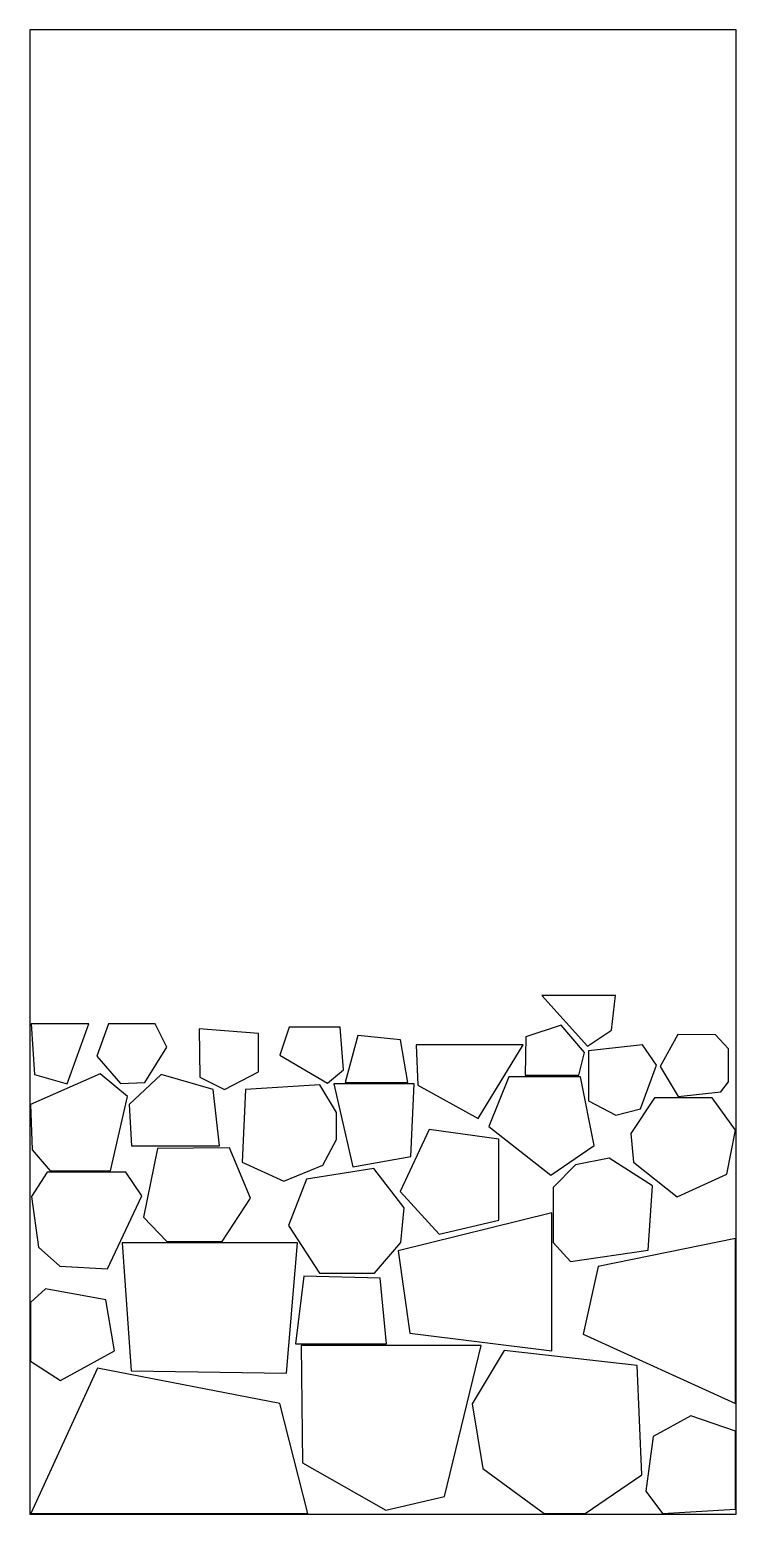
# Model space of a CAD drawing. Header units: metres. Extents: x 0 to 100, y 0 to 210.
import ezdxf

# ---------------------------------------------------------------- set-up
doc = ezdxf.new("R2010")
doc.units = ezdxf.units.M

msp = doc.modelspace()

# ---------------------------------------------------------------- linework, layer by layer
for points in [[(0, 0), (100, 0), (100, 210), (0, 210)], [(78.92, 66.21), (82.32, 68.49), (82.89, 73.4), (72.5, 73.4)], [(0.66, 62.23), (5.29, 60.87), (8.36, 69.4), (0.23, 69.4)], [(19.39, 66.06), (17.76, 69.4), (11.14, 69.4), (9.52, 64.8), (12.83, 60.94), (16.3, 61.1)], [(32.4, 68), (23.99, 68.65), (24.07, 61.84), (27.57, 60.11), (32.4, 62.61)], [(36.7, 68.9), (35.38, 64.96), (42.16, 60.98), (44.4, 62.85), (43.93, 68.9)], [(44.63, 61.1), (53.53, 61.1), (52.49, 67.13), (46.43, 67.75)], [(70.22, 67.52), (70.1, 62.1), (77.72, 62.1), (78.5, 65.34), (75.19, 69.2)], [(97.79, 59.76), (98.9, 61.18), (98.9, 65.82), (97.07, 67.82), (91.73, 67.88), (89.24, 63.33), (91.79, 59.11)], [(69.82, 66.4), (54.68, 66.4), (54.95, 60.72), (63.48, 56.01)], [(86.45, 57.37), (88.71, 63.51), (86.73, 66.39), (79.1, 65.57), (79.1, 58.49), (82.97, 56.47)], [(9.99, 62.32), (0.1, 57.96), (0.33, 51.54), (2.9, 48.6), (11.43, 48.6), (13.83, 59.1)], [(18.62, 62.22), (14.1, 57.99), (14.41, 52.1), (26.86, 52.1), (25.97, 60.1)], [(77.93, 61.9), (67.8, 61.9), (64.99, 54.87), (73.75, 47.97), (79.89, 52.19)], [(41.48, 49.4), (43.4, 53.01), (43.4, 56.82), (41.04, 60.74), (30.54, 60.11), (30.06, 49.83), (35.98, 47.11)], [(54.4, 60.9), (43.03, 60.9), (45.75, 49.14), (53.92, 50.61)], [(91.61, 44.92), (98.68, 48.09), (99.89, 54.34), (96.58, 58.9), (88.42, 58.9), (85.09, 53.86), (85.43, 49.79)], [(57.93, 39.61), (66.4, 41.61), (66.4, 53.05), (56.52, 54.45), (52.45, 45.66)], [(31.23, 44.7), (28.26, 51.85), (18.08, 51.74), (16.11, 42.04), (19.4, 38.6), (27.26, 38.6)], [(15.89, 45.04), (13.63, 48.4), (2.47, 48.4), (0.25, 44.95), (1.27, 37.81), (4.26, 35.12), (11, 34.73)], [(52.52, 38.46), (52.98, 43.37), (48.68, 48.9), (39.16, 47.42), (36.61, 40.86), (41.01, 34.1), (48.8, 34.1)], [(74.1, 38.46), (76.55, 35.78), (87.54, 37.36), (88.16, 46.45), (82.02, 50.39), (77.24, 49.42), (74.1, 46.23)], [(73.9, 42.64), (52.16, 37.25), (53.79, 25.63), (73.9, 23.11)], [(13.11, 38.4), (14.35, 20.31), (36.34, 19.97), (37.89, 38.4)], [(99.9, 39.02), (80.46, 35.03), (78.35, 25.5), (99.9, 15.66)], [(49.62, 33.4), (38.8, 33.67), (37.61, 24.1), (50.51, 24.1)], [(0.1, 29.97), (0.1, 21.64), (4.35, 18.95), (12.01, 23.12), (10.79, 30.32), (2.25, 31.89)], [(58.7, 2.54), (63.87, 23.9), (38.43, 23.9), (38.59, 7.29), (50.4, 0.6)], [(67.17, 23.19), (62.6, 15.62), (64.14, 6.46), (72.79, 0.1), (78.62, 0.1), (86.64, 5.57), (85.98, 21.03)], [(39.35, 0.1), (35.41, 15.66), (9.58, 20.69), (0.16, 0.1)], [(88.21, 10.99), (87.21, 3.29), (89.56, 0.1), (99.9, 0.72), (99.9, 11.77), (93.56, 13.94)]]:
    msp.add_lwpolyline(points, close=True)

doc.saveas('drawing.dxf')
